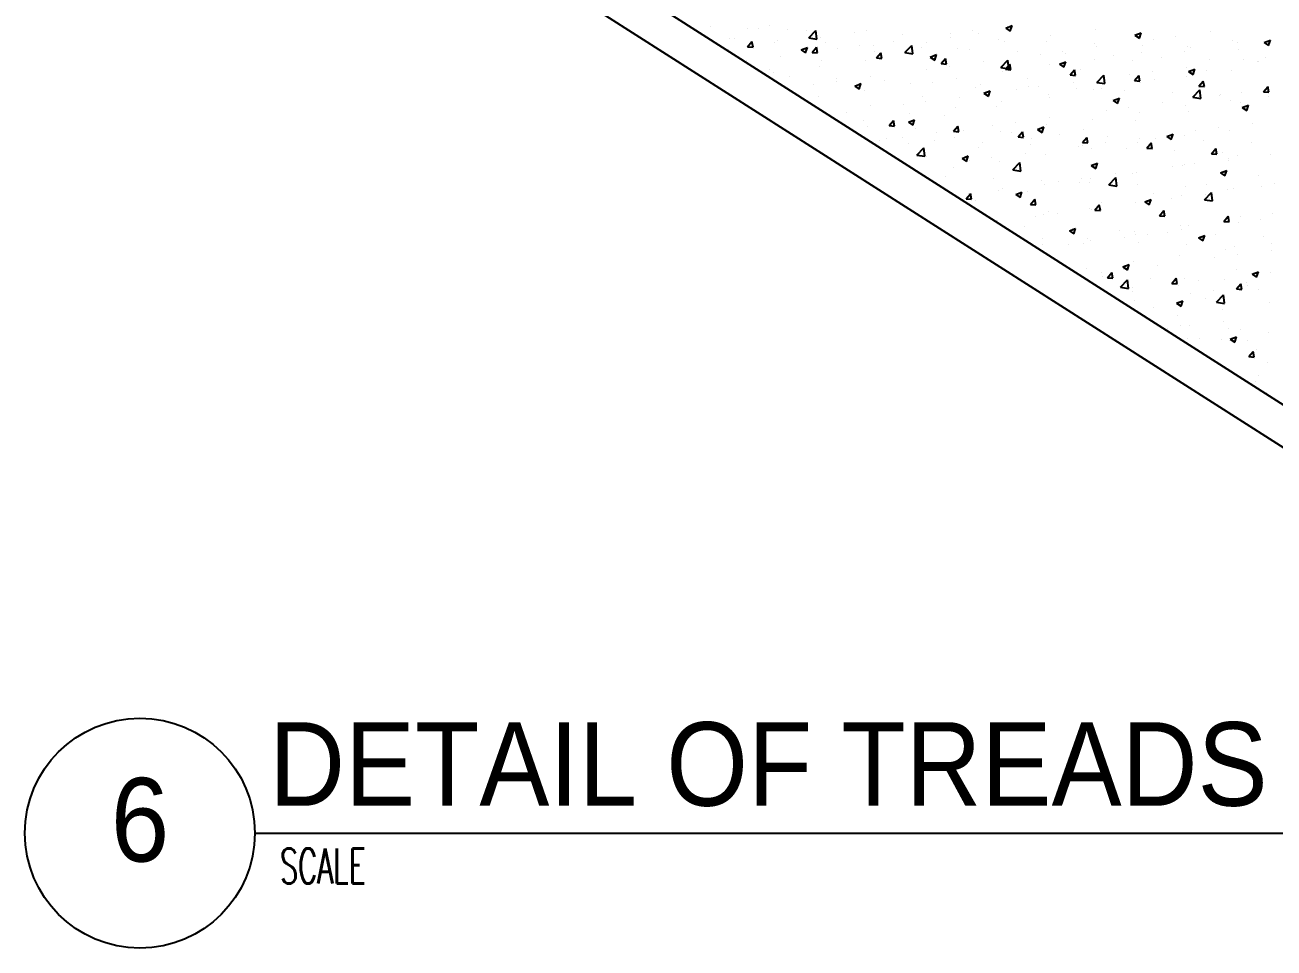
# Model space of a CAD drawing. Extents: x 417906 to 836305, y 43280 to 86914.
# Drawn here: x 418117.12 to 418120.856, y 43437.756 to 43440.518 of the extents above; entities that cross this region are included whole.
import ezdxf
from ezdxf.enums import TextEntityAlignment as Align

# ---------------------------------------------------------------- set-up
doc = ezdxf.new("R2010")
doc.units = 0
doc.header["$MEASUREMENT"] = 0
for name, color, linetype in [('Axisname', 6, 'CONTINUOUS'), ('DIM', 4, 'CONTINUOUS'), ('ELE', 3, 'CONTINUOUS'), ('ST-NO', 7, 'CONTINUOUS'), ('TXT1', 2, 'CONTINUOUS'), ('TXT2', 6, 'CONTINUOUS'), ('WALL', 6, 'CONTINUOUS')]:
    doc.layers.add(name, color=color, linetype=linetype)
doc.styles.add('ROMANS', font='ROMANS.shx', dxfattribs={"width": 0.6})
doc.styles.add('TTXT', font='swisse.ttf', dxfattribs={"width": 0.6})

# ---------------------------------------------------------------- blocks, each defined once
blk = doc.blocks.new('*X35')
at = {"layer": 'DIM', "color": 0}
for p, q in [((160.4346, 404.0313), (160.4346, 404.0313)), ((160.638, 404.0239), (160.638, 404.0239)), ((160.7015, 404.0201), (160.7015, 404.0201)), ((160.7632, 404.0403), (160.7632, 404.0403)), ((160.86, 404.0192), (160.86, 404.0192)), ((160.9684, 404.0088), (160.9684, 404.0088)), ((160.98, 403.9706), (161.0189, 404.0112)), ((161.0244, 403.9637), (161.0189, 404.0112)), ((161.3024, 404.0124), (161.3024, 404.0124)), ((161.8923, 404.0091), (161.8923, 404.0091)), ((162.0747, 404.0246), (162.1097, 404.038)), ((162.0747, 404.0246), (162.0995, 404.0078)), ((162.0817, 404.034), (162.0817, 404.034)), ((162.0995, 404.0079), (162.1097, 404.0381)), ((162.5745, 404.0179), (162.5745, 404.0179)), ((163.2107, 404.0028), (163.2107, 404.0028)), ((160.54, 403.9642), (160.54, 403.9642)), ((160.5684, 403.9691), (160.5684, 403.9691)), ((160.6389, 403.9208), (160.663, 403.9496)), ((160.6688, 403.9183), (160.663, 403.9496)), ((160.7901, 403.9429), (160.7901, 403.9429)), ((160.8069, 403.9529), (160.8069, 403.9529)), ((160.98, 403.9706), (161.0245, 403.9637)), ((161.0427, 403.9749), (161.0427, 403.9749)), ((161.0739, 403.9416), (161.0739, 403.9416)), ((161.2353, 403.9975), (161.2353, 403.9975)), ((161.3408, 403.9303), (161.3408, 403.9303)), ((161.4513, 403.951), (161.4513, 403.951)), ((161.5023, 403.9862), (161.5023, 403.9862)), ((161.6341, 403.9443), (161.6341, 403.9443)), ((161.7671, 403.9926), (161.7671, 403.9926)), ((161.7692, 403.9749), (161.7692, 403.9749)), ((161.9257, 403.9943), (161.9257, 403.9943)), ((162.0361, 403.9637), (162.0361, 403.9637)), ((162.0653, 403.9506), (162.0653, 403.9506)), ((162.303, 403.9524), (162.303, 403.9524)), ((162.322, 403.9858), (162.322, 403.9858)), ((162.5699, 403.9411), (162.5699, 403.9411)), ((162.7932, 403.9846), (162.8282, 403.998)), ((162.7932, 403.9846), (162.8181, 403.9678)), ((162.8181, 403.9678), (162.8282, 403.9981)), ((162.8962, 403.9614), (162.8962, 403.9614)), ((163.0214, 403.9778), (163.0214, 403.9778)), ((163.3374, 403.9561), (163.3374, 403.9561)), ((163.3631, 403.9463), (163.3631, 403.9463)), ((163.5118, 403.9445), (163.5468, 403.9579)), ((163.5118, 403.9445), (163.5367, 403.9277)), ((163.5367, 403.9278), (163.5468, 403.958)), ((160.5334, 403.9077), (160.5334, 403.9077)), ((160.6389, 403.9208), (160.6688, 403.9182)), ((160.821, 403.8681), (160.821, 403.8681)), ((160.936, 403.9034), (160.971, 403.9168)), ((160.936, 403.9034), (160.9609, 403.8866)), ((160.9609, 403.8867), (160.971, 403.9169)), ((160.9975, 403.8894), (161.0216, 403.9182)), ((160.9975, 403.8894), (161.0274, 403.8868)), ((161.0274, 403.8869), (161.0216, 403.9182)), ((161.1368, 403.9096), (161.1368, 403.9096)), ((161.262, 403.9261), (161.262, 403.9261)), ((161.3426, 403.8942), (161.3426, 403.8942)), ((161.3562, 403.8581), (161.3803, 403.8868)), ((161.386, 403.8555), (161.3803, 403.8869)), ((161.5136, 403.8878), (161.5526, 403.9284)), ((161.5136, 403.8878), (161.5581, 403.8809)), ((161.5581, 403.881), (161.5525, 403.9285)), ((161.553, 403.8811), (161.553, 403.8811)), ((161.6077, 403.9191), (161.6077, 403.9191)), ((161.6546, 403.8633), (161.6896, 403.8768)), ((161.6546, 403.8633), (161.6794, 403.8466)), ((161.6794, 403.8466), (161.6896, 403.8768)), ((161.8056, 403.9132), (161.8056, 403.9132)), ((161.8746, 403.9078), (161.8746, 403.9078)), ((162.1415, 403.8965), (162.1415, 403.8965)), ((162.2659, 403.8784), (162.2659, 403.8784)), ((162.3911, 403.8949), (162.3911, 403.8949)), ((162.4084, 403.8852), (162.4084, 403.8852)), ((162.5804, 403.9198), (162.5804, 403.9198)), ((162.6753, 403.874), (162.6753, 403.874)), ((162.8281, 403.8889), (162.8281, 403.8889)), ((162.8368, 403.9298), (162.8368, 403.9298)), ((162.9422, 403.8627), (162.9422, 403.8627)), ((163.0715, 403.8962), (163.0715, 403.8962)), ((163.0849, 403.9241), (163.0849, 403.9241)), ((163.1037, 403.9186), (163.1037, 403.9186)), ((163.3706, 403.9073), (163.3706, 403.9073)), ((163.5202, 403.8636), (163.5202, 403.8636)), ((160.6317, 403.8431), (160.6317, 403.8431)), ((160.7594, 403.7941), (160.7594, 403.7941)), ((161.0366, 403.8085), (161.0366, 403.8085)), ((161.051, 403.8442), (161.051, 403.8442)), ((161.2963, 403.8459), (161.2963, 403.8459)), ((161.3562, 403.8581), (161.3861, 403.8555)), ((161.6356, 403.7954), (161.6356, 403.7954)), ((161.7148, 403.8267), (161.7389, 403.8554)), ((161.7148, 403.8267), (161.7447, 403.8241)), ((161.7447, 403.8242), (161.7389, 403.8555)), ((161.7608, 403.8119), (161.7608, 403.8119)), ((161.9501, 403.8368), (161.9501, 403.8368)), ((162.0472, 403.805), (162.0862, 403.8456)), ((162.0472, 403.805), (162.0917, 403.7982)), ((162.0734, 403.7953), (162.0975, 403.824)), ((162.0734, 403.7953), (162.1033, 403.7927)), ((162.0917, 403.7982), (162.0862, 403.8457)), ((162.1033, 403.7928), (162.0975, 403.8241)), ((162.3159, 403.8194), (162.3159, 403.8194)), ((162.3731, 403.8233), (162.4081, 403.8367)), ((162.3731, 403.8233), (162.398, 403.8065)), ((162.398, 403.8066), (162.4081, 403.8368)), ((162.4321, 403.7639), (162.4562, 403.7927)), ((162.4619, 403.7614), (162.4562, 403.7927)), ((162.4883, 403.7961), (162.4883, 403.7961)), ((162.5684, 403.8514), (162.5684, 403.8514)), ((162.7799, 403.8462), (162.7799, 403.8462)), ((163.0792, 403.8056), (163.0792, 403.8056)), ((163.0917, 403.7832), (163.1267, 403.7967)), ((163.1166, 403.7665), (163.1267, 403.7968)), ((163.2091, 403.8514), (163.2091, 403.8514)), ((163.395, 403.8471), (163.395, 403.8471)), ((163.4761, 403.8401), (163.4761, 403.8401)), ((163.4829, 403.8365), (163.4829, 403.8365)), ((160.784, 403.7764), (160.784, 403.7764)), ((160.869, 403.7546), (160.869, 403.7546)), ((161.1304, 403.7289), (161.1304, 403.7289)), ((161.1359, 403.7433), (161.1359, 403.7433)), ((161.3198, 403.7538), (161.3198, 403.7538)), ((161.4028, 403.7321), (161.4028, 403.7321)), ((161.7995, 403.7467), (161.7995, 403.7467)), ((162.0592, 403.7842), (162.0592, 403.7842)), ((162.1967, 403.7461), (162.1967, 403.7461)), ((162.4321, 403.7639), (162.4619, 403.7613)), ((162.4489, 403.7226), (162.4489, 403.7226)), ((162.5808, 403.7223), (162.6198, 403.7629)), ((162.5808, 403.7223), (162.6253, 403.7154)), ((162.6253, 403.7155), (162.6198, 403.7629)), ((162.7647, 403.7642), (162.7647, 403.7642)), ((162.7907, 403.7326), (162.8148, 403.7613)), ((162.7907, 403.7326), (162.8206, 403.73)), ((162.8206, 403.73), (162.8148, 403.7614)), ((162.8221, 403.7225), (162.8221, 403.7225)), ((162.8898, 403.7806), (162.8898, 403.7806)), ((162.8997, 403.7364), (162.8997, 403.7364)), ((163.0788, 403.7577), (163.0788, 403.7577)), ((163.0917, 403.7832), (163.1166, 403.7665)), ((163.1493, 403.7012), (163.1734, 403.7299)), ((163.1792, 403.6986), (163.1734, 403.73)), ((163.1913, 403.7864), (163.1913, 403.7864)), ((163.3313, 403.7897), (163.3313, 403.7897)), ((161.0053, 403.7124), (161.0053, 403.7124)), ((161.2345, 403.7021), (161.2695, 403.7155)), ((161.2345, 403.7021), (161.2593, 403.6853)), ((161.2593, 403.6854), (161.2694, 403.7156)), ((161.2902, 403.6795), (161.2902, 403.6795)), ((161.5469, 403.7147), (161.5469, 403.7147)), ((161.6697, 403.7208), (161.6697, 403.7208)), ((161.9051, 403.696), (161.9051, 403.696)), ((161.9366, 403.7095), (161.9366, 403.7095)), ((161.953, 403.662), (161.988, 403.6755)), ((161.953, 403.662), (161.9779, 403.6452)), ((161.9779, 403.6453), (161.988, 403.6755)), ((162.1344, 403.6812), (162.1344, 403.6812)), ((162.2035, 403.6982), (162.2035, 403.6982)), ((162.2595, 403.6977), (162.2595, 403.6977)), ((162.3098, 403.653), (162.3098, 403.653)), ((162.4704, 403.687), (162.4704, 403.687)), ((162.5624, 403.685), (162.5624, 403.685)), ((162.6081, 403.6863), (162.6081, 403.6863)), ((162.7373, 403.6757), (162.7373, 403.6757)), ((163.0042, 403.6644), (163.0042, 403.6644)), ((163.1145, 403.6395), (163.1534, 403.6801)), ((163.1493, 403.7012), (163.1792, 403.6986)), ((163.1589, 403.6327), (163.1534, 403.6802)), ((163.2712, 403.6531), (163.2712, 403.6531)), ((163.3886, 403.6664), (163.3886, 403.6664)), ((163.508, 403.6698), (163.5321, 403.6985)), ((163.508, 403.6698), (163.5378, 403.6672)), ((163.5378, 403.6673), (163.532, 403.6986)), ((161.0305, 403.642), (161.0305, 403.642)), ((161.3219, 403.5959), (161.3219, 403.5959)), ((161.504, 403.5982), (161.504, 403.5982)), ((161.6135, 403.646), (161.6135, 403.646)), ((161.6292, 403.6147), (161.6292, 403.6147)), ((161.8186, 403.6396), (161.8186, 403.6396)), ((162.0249, 403.5862), (162.0249, 403.5862)), ((162.0531, 403.6177), (162.0531, 403.6177)), ((162.3165, 403.6363), (162.3165, 403.6363)), ((162.6716, 403.622), (162.7066, 403.6354)), ((162.6716, 403.622), (162.6965, 403.6052)), ((162.6964, 403.6053), (162.7066, 403.6355)), ((162.7583, 403.5834), (162.7583, 403.5834)), ((162.9477, 403.6084), (162.9477, 403.6084)), ((163.0727, 403.5912), (163.0727, 403.5912)), ((163.1145, 403.6395), (163.1589, 403.6326)), ((163.2634, 403.6499), (163.2634, 403.6499)), ((163.3253, 403.6232), (163.3253, 403.6232)), ((163.3822, 403.6115), (163.3822, 403.6115)), ((163.3901, 403.5819), (163.4252, 403.5954)), ((163.415, 403.5652), (163.4251, 403.5954)), ((163.5381, 403.6418), (163.5381, 403.6418)), ((161.0897, 403.5405), (161.091, 403.5421)), ((161.0915, 403.5394), (161.091, 403.5422)), ((161.1883, 403.5566), (161.1883, 403.5566)), ((161.5329, 403.5008), (161.5679, 403.5142)), ((161.5408, 403.5483), (161.5408, 403.5483)), ((161.5578, 403.4841), (161.5679, 403.5143)), ((161.7333, 403.5362), (161.7333, 403.5362)), ((161.7934, 403.5803), (161.7934, 403.5803)), ((162.3174, 403.5254), (162.3174, 403.5254)), ((162.5563, 403.5185), (162.5563, 403.5185)), ((162.6331, 403.567), (162.6331, 403.567)), ((162.816, 403.556), (162.816, 403.556)), ((163.0906, 403.5614), (163.0906, 403.5614)), ((163.3901, 403.5819), (163.415, 403.5652)), ((161.2841, 403.513), (161.2841, 403.513)), ((161.3054, 403.4766), (161.3054, 403.4766)), ((161.4255, 403.482), (161.4497, 403.5107)), ((161.4255, 403.482), (161.4554, 403.4794)), ((161.4417, 403.4861), (161.4417, 403.4861)), ((161.4554, 403.4794), (161.4496, 403.5108)), ((161.5329, 403.5008), (161.5578, 403.484)), ((161.5723, 403.4653), (161.5723, 403.4653)), ((161.7842, 403.4506), (161.8083, 403.4793)), ((161.7842, 403.4506), (161.8141, 403.448)), ((161.8141, 403.4481), (161.8083, 403.4794)), ((161.8392, 403.454), (161.8392, 403.454)), ((162.0028, 403.484), (162.0028, 403.484)), ((162.047, 403.4513), (162.047, 403.4513)), ((162.128, 403.5005), (162.128, 403.5005)), ((162.1428, 403.4192), (162.1669, 403.448)), ((162.1727, 403.4167), (162.1669, 403.448)), ((162.2515, 403.4607), (162.2865, 403.4742)), ((162.2515, 403.4607), (162.2763, 403.4439)), ((162.2763, 403.444), (162.2865, 403.4742)), ((162.3037, 403.4865), (162.3037, 403.4865)), ((162.5074, 403.4613), (162.5074, 403.4613)), ((162.799, 403.5114), (162.799, 403.5114)), ((163.1319, 403.4527), (163.1319, 403.4527)), ((163.2571, 403.4692), (163.2571, 403.4692)), ((163.3192, 403.4568), (163.3192, 403.4568)), ((163.4464, 403.4941), (163.4464, 403.4941)), ((161.3725, 403.401), (161.3725, 403.401)), ((161.4108, 403.4094), (161.4108, 403.4094)), ((161.4977, 403.4175), (161.4977, 403.4175)), ((161.5348, 403.3818), (161.5348, 403.3818)), ((161.6777, 403.3981), (161.6777, 403.3981)), ((161.6871, 403.4424), (161.6871, 403.4424)), ((161.7873, 403.4138), (161.7873, 403.4138)), ((161.9447, 403.3869), (161.9447, 403.3869)), ((162.1061, 403.4427), (162.1061, 403.4427)), ((162.1428, 403.4192), (162.1727, 403.4166)), ((162.2116, 403.3756), (162.2116, 403.3756)), ((162.2159, 403.4113), (162.2159, 403.4113)), ((162.3731, 403.4315), (162.3731, 403.4315)), ((162.5014, 403.3878), (162.5255, 403.4166)), ((162.5014, 403.3878), (162.5313, 403.3852)), ((162.5313, 403.3853), (162.5255, 403.4166)), ((162.6268, 403.3862), (162.6268, 403.3862)), ((162.64, 403.4202), (162.64, 403.4202)), ((162.8099, 403.3896), (162.8099, 403.3896)), ((162.8161, 403.4112), (162.8161, 403.4112)), ((162.8601, 403.3565), (162.8842, 403.3852)), ((162.8899, 403.3539), (162.8842, 403.3853)), ((162.9069, 403.4089), (162.9069, 403.4089)), ((162.97, 403.4207), (163.005, 403.4341)), ((162.97, 403.4207), (162.9949, 403.4039)), ((162.9949, 403.404), (163.005, 403.4342)), ((163.0666, 403.4248), (163.0666, 403.4248)), ((163.1738, 403.3976), (163.1738, 403.3976)), ((163.4407, 403.3864), (163.4407, 403.3864)), ((161.5799, 403.318), (161.6188, 403.3586)), ((161.5799, 403.318), (161.6244, 403.3111)), ((161.6244, 403.3112), (161.6188, 403.3586)), ((161.6327, 403.3111), (161.6327, 403.3111)), ((161.8314, 403.2994), (161.8664, 403.3129)), ((161.8562, 403.2827), (161.8664, 403.313)), ((161.9243, 403.3612), (161.9243, 403.3612)), ((162.1858, 403.3282), (162.1858, 403.3282)), ((162.2977, 403.3201), (162.2977, 403.3201)), ((162.4785, 403.3643), (162.4785, 403.3643)), ((162.5016, 403.3697), (162.5016, 403.3697)), ((162.5502, 403.3521), (162.5502, 403.3521)), ((162.7454, 403.353), (162.7454, 403.353)), ((162.8601, 403.3565), (162.89, 403.3539)), ((163.0123, 403.3417), (163.0123, 403.3417)), ((163.2187, 403.3251), (163.2428, 403.3538)), ((163.2187, 403.3251), (163.2486, 403.3225)), ((163.2486, 403.3226), (163.2428, 403.3539)), ((163.2792, 403.3305), (163.2792, 403.3305)), ((163.3616, 403.3131), (163.3616, 403.3131)), ((163.5461, 403.3192), (163.5461, 403.3192)), ((161.5555, 403.2452), (161.5555, 403.2452)), ((161.7812, 403.2474), (161.7812, 403.2474)), ((161.8314, 403.2994), (161.8562, 403.2827)), ((161.8713, 403.2868), (161.8713, 403.2868)), ((161.9965, 403.3032), (161.9965, 403.3032)), ((162.0409, 403.2849), (162.0409, 403.2849)), ((162.1135, 403.2352), (162.1525, 403.2758)), ((162.1135, 403.2352), (162.158, 403.2283)), ((162.158, 403.2284), (162.1525, 403.2759)), ((162.5499, 403.2594), (162.5849, 403.2728)), ((162.5499, 403.2594), (162.5748, 403.2426)), ((162.5748, 403.2427), (162.5849, 403.2729)), ((163.0004, 403.2555), (163.0004, 403.2555)), ((163.0605, 403.2583), (163.0605, 403.2583)), ((163.07, 403.2631), (163.07, 403.2631)), ((163.1255, 403.272), (163.1255, 403.272)), ((163.3131, 403.2903), (163.3131, 403.2903)), ((163.3149, 403.2969), (163.3149, 403.2969)), ((161.7398, 403.1999), (161.7398, 403.1999)), ((162.0067, 403.1886), (162.0067, 403.1886)), ((162.2736, 403.1773), (162.2736, 403.1773)), ((162.3701, 403.1725), (162.3701, 403.1725)), ((162.4952, 403.189), (162.4952, 403.189)), ((162.5405, 403.166), (162.5405, 403.166)), ((162.5441, 403.1856), (162.5441, 403.1856)), ((162.6471, 403.1525), (162.6861, 403.1931)), ((162.6846, 403.214), (162.6846, 403.214)), ((162.6916, 403.1456), (162.6861, 403.1931)), ((162.7784, 403.213), (162.7784, 403.213)), ((162.8038, 403.2231), (162.8038, 403.2231)), ((163.2685, 403.2194), (163.3035, 403.2328)), ((163.2685, 403.2194), (163.2934, 403.2026)), ((163.2933, 403.2027), (163.3035, 403.2329)), ((163.4814, 403.2033), (163.4814, 403.2033)), ((161.8536, 403.0745), (161.8777, 403.1032)), ((161.8649, 403.106), (161.8649, 403.106)), ((161.8834, 403.072), (161.8776, 403.1033)), ((162.0349, 403.1184), (162.0349, 403.1184)), ((162.0543, 403.131), (162.0543, 403.131)), ((162.1298, 403.0981), (162.1648, 403.1116)), ((162.1298, 403.0981), (162.1547, 403.0814)), ((162.1547, 403.0814), (162.1648, 403.1116)), ((162.1952, 403.1129), (162.1952, 403.1129)), ((162.2916, 403.1536), (162.2916, 403.1536)), ((162.4868, 403.163), (162.4868, 403.163)), ((162.6471, 403.1525), (162.6916, 403.1456)), ((162.8074, 403.1548), (162.8074, 403.1548)), ((162.8982, 403.1032), (162.8982, 403.1032)), ((163.0743, 403.1435), (163.0743, 403.1435)), ((163.1808, 403.0697), (163.2197, 403.1103)), ((163.1834, 403.0997), (163.1834, 403.0997)), ((163.1898, 403.1533), (163.1898, 403.1533)), ((163.2252, 403.0629), (163.2197, 403.1104)), ((163.307, 403.1239), (163.307, 403.1239)), ((163.3412, 403.1322), (163.3412, 403.1322)), ((163.4992, 403.1413), (163.4992, 403.1413)), ((163.5667, 403.1614), (163.5667, 403.1614)), ((161.8536, 403.0745), (161.8834, 403.0719)), ((161.9036, 403.0629), (161.9036, 403.0629)), ((162.2122, 403.0431), (162.2363, 403.0719)), ((162.2122, 403.0431), (162.2421, 403.0405)), ((162.2421, 403.0406), (162.2363, 403.0719)), ((162.5708, 403.0118), (162.5949, 403.0405)), ((162.6007, 403.0092), (162.5949, 403.0405)), ((162.6066, 403.0532), (162.6066, 403.0532)), ((162.7977, 403.0567), (162.7977, 403.0567)), ((162.8484, 403.0581), (162.8834, 403.0715)), ((162.8484, 403.0581), (162.8732, 403.0413)), ((162.8688, 403.0583), (162.8688, 403.0583)), ((162.8732, 403.0414), (162.8834, 403.0716)), ((162.994, 403.0748), (162.994, 403.0748)), ((163.0545, 403.0919), (163.0545, 403.0919)), ((163.1808, 403.0697), (163.2252, 403.0628)), ((162.2385, 402.9753), (162.2385, 402.9753)), ((162.2855, 402.9872), (162.2855, 402.9872)), ((162.315, 403.0031), (162.315, 403.0031)), ((162.3637, 402.9918), (162.3637, 402.9918)), ((162.538, 403.0192), (162.538, 403.0192)), ((162.5531, 403.0167), (162.5531, 403.0167)), ((162.5708, 403.0118), (162.6007, 403.0091)), ((162.9294, 402.9804), (162.9535, 403.0091)), ((162.9294, 402.9804), (162.9593, 402.9778)), ((162.9593, 402.9778), (162.9535, 403.0092)), ((163.2881, 402.949), (163.3122, 402.9777)), ((163.3009, 402.9574), (163.3009, 402.9574)), ((163.3179, 402.9465), (163.3122, 402.9778)), ((163.3808, 402.9783), (163.3808, 402.9783)), ((163.4928, 402.9606), (163.4928, 402.9606)), ((163.5606, 402.9949), (163.5606, 402.9949)), ((162.0234, 402.9531), (162.0234, 402.9531)), ((162.0288, 402.952), (162.0288, 402.952)), ((162.1762, 402.9218), (162.1762, 402.9218)), ((162.4283, 402.8968), (162.4633, 402.9103)), ((162.4283, 402.8968), (162.4531, 402.8801)), ((162.4431, 402.9105), (162.4431, 402.9105)), ((162.4531, 402.8801), (162.4633, 402.9103)), ((162.71, 402.8993), (162.71, 402.8993)), ((162.7917, 402.8902), (162.7917, 402.8902)), ((162.9769, 402.888), (162.9769, 402.888)), ((163.0484, 402.9254), (163.0484, 402.9254)), ((163.0518, 402.9025), (163.0518, 402.9025)), ((163.0892, 402.9283), (163.0892, 402.9283)), ((163.2881, 402.949), (163.318, 402.9464)), ((163.3676, 402.9441), (163.3676, 402.9441)), ((162.2794, 402.8207), (162.2794, 402.8207)), ((162.2816, 402.8546), (162.2816, 402.8546)), ((162.4215, 402.8195), (162.4215, 402.8195)), ((162.506, 402.8282), (162.506, 402.8282)), ((162.532, 402.8527), (162.532, 402.8527)), ((162.5485, 402.8434), (162.5485, 402.8434)), ((162.7373, 402.8611), (162.7373, 402.8611)), ((162.7976, 402.8782), (162.7976, 402.8782)), ((162.8155, 402.8321), (162.8155, 402.8321)), ((162.8625, 402.8776), (162.8625, 402.8776)), ((163.0824, 402.8208), (163.0824, 402.8208)), ((163.1468, 402.8568), (163.1818, 402.8702)), ((163.1468, 402.8568), (163.1717, 402.84)), ((163.1717, 402.8401), (163.1818, 402.8703)), ((163.2439, 402.8767), (163.2439, 402.8767)), ((163.5108, 402.8654), (163.5108, 402.8654)), ((163.5545, 402.8285), (163.5545, 402.8285)), ((163.0423, 402.759), (163.0423, 402.759)), ((163.2949, 402.791), (163.2949, 402.791)), ((163.3493, 402.8095), (163.3493, 402.8095)), ((163.3613, 402.7634), (163.3613, 402.7634)), ((163.5506, 402.7883), (163.5506, 402.7883)), ((162.5259, 402.6863), (162.5259, 402.6863)), ((162.7267, 402.6955), (162.7617, 402.709)), ((162.7267, 402.6955), (162.7516, 402.6787)), ((162.7309, 402.6804), (162.7309, 402.6804)), ((162.7516, 402.6788), (162.7617, 402.709)), ((162.7856, 402.7238), (162.7856, 402.7238)), ((162.9203, 402.7053), (162.9203, 402.7053)), ((163.2361, 402.7469), (163.2361, 402.7469)), ((163.3601, 402.68), (163.3601, 402.68)), ((162.6058, 402.6639), (162.6058, 402.6639)), ((162.6106, 402.6451), (162.6106, 402.6451)), ((162.6402, 402.6357), (162.6643, 402.6644)), ((162.6402, 402.6357), (162.6701, 402.633)), ((162.6701, 402.6331), (162.6643, 402.6645)), ((162.7134, 402.5827), (162.7524, 402.6232)), ((162.7579, 402.5758), (162.7524, 402.6233)), ((162.8775, 402.6338), (162.8775, 402.6338)), ((162.9988, 402.6043), (163.0229, 402.633)), ((163.0287, 402.6017), (163.0229, 402.6331)), ((163.0685, 402.6299), (163.0685, 402.6299)), ((163.1444, 402.6225), (163.1444, 402.6225)), ((163.2888, 402.6245), (163.2888, 402.6245)), ((163.4113, 402.6113), (163.4113, 402.6113)), ((163.4453, 402.6555), (163.4803, 402.6689)), ((163.4453, 402.6555), (163.4702, 402.6387)), ((163.4701, 402.6388), (163.4803, 402.669)), ((163.5485, 402.662), (163.5485, 402.662)), ((162.7134, 402.5827), (162.7579, 402.5758)), ((162.7769, 402.5799), (162.7769, 402.5799)), ((162.7795, 402.5573), (162.7795, 402.5573)), ((162.9988, 402.6043), (163.0287, 402.6017)), ((163.0362, 402.5925), (163.0362, 402.5925)), ((163.1046, 402.5497), (163.1046, 402.5497)), ((163.2297, 402.5662), (163.2297, 402.5662)), ((163.247, 402.4999), (163.286, 402.5405)), ((163.2915, 402.4931), (163.286, 402.5405)), ((163.3574, 402.5729), (163.3816, 402.6016)), ((163.3574, 402.5729), (163.3873, 402.5703)), ((163.3873, 402.5704), (163.3815, 402.6017)), ((163.4191, 402.5911), (163.4191, 402.5911)), ((163.4799, 402.5702), (163.4799, 402.5702)), ((162.7888, 402.5081), (162.7888, 402.5081)), ((163.0252, 402.4942), (163.0602, 402.5076)), ((163.0252, 402.4942), (163.05, 402.4774)), ((163.05, 402.4775), (163.0602, 402.5077)), ((163.1883, 402.5201), (163.1883, 402.5201)), ((163.247, 402.4999), (163.2915, 402.493)), ((163.5424, 402.4956), (163.5424, 402.4956)), ((162.8967, 402.4701), (162.8967, 402.4701)), ((163.0301, 402.4261), (163.0301, 402.4261)), ((163.2827, 402.4581), (163.2827, 402.4581)), ((162.973, 402.3525), (162.973, 402.3525)), ((163.047, 402.367), (163.047, 402.367)), ((163.0982, 402.369), (163.0982, 402.369)), ((163.2876, 402.3939), (163.2876, 402.3939)), ((163.3139, 402.3558), (163.3139, 402.3558)), ((163.3793, 402.3452), (163.3793, 402.3452)), ((163.0877, 402.2951), (163.0877, 402.2951)), ((163.1524, 402.2999), (163.1524, 402.2999)), ((163.2766, 402.2916), (163.2766, 402.2916)), ((163.3236, 402.2929), (163.3586, 402.3063)), ((163.3236, 402.2929), (163.3485, 402.2761)), ((163.3485, 402.2762), (163.3586, 402.3064)), ((163.4193, 402.2886), (163.4193, 402.2886)), ((163.5363, 402.3291), (163.5363, 402.3291)), ((163.4268, 402.1968), (163.4509, 402.2255)), ((163.4268, 402.1968), (163.4567, 402.1942)), ((163.4567, 402.1943), (163.4509, 402.2256)), ((163.4718, 402.2383), (163.4718, 402.2383)), ((163.5302, 402.1627), (163.5302, 402.1627)), ((163.4654, 402.0575), (163.4654, 402.0575)), ((163.4814, 402.0903), (163.4814, 402.0903)), ((163.5241, 401.9962), (163.5241, 401.9962))]:
    blk.add_line(p, q, dxfattribs=at)

msp = doc.modelspace()

# ---------------------------------------------------------------- linework, layer by layer
at = {"layer": 'Axisname'}
msp.add_line((418117.8079, 43438.1002), (418123.4472, 43438.1002), dxfattribs=at)
at = {"layer": 'ELE'}
msp.add_line((418117.1607, 43441.6282), (418121.8008, 43438.6678), dxfattribs=at)
at = {"layer": 'TXT2'}
msp.add_circle((418117.4641, 43438.1002), 0.3438, dxfattribs=at)
at = {"layer": 'WALL'}
msp.add_line((418117.2185, 43441.7189), (418121.8587, 43438.7585), dxfattribs=at)

# ---------------------------------------------------------------- block references
at = {"layer": 'DIM', "color": 11, "linetype": 'Continuous', "xscale": 0.5376344086253084, "yscale": 0.5376344086034806, "zscale": 0.5376344086021505}
msp.add_blockref('*X35', (418032.9165, 43223.2908), dxfattribs=at)

# ---------------------------------------------------------------- texts
at = {"layer": 'ST-NO', "color": 2, "style": 'ROMANS', "width": 0.6}
msp.add_text('SCALE', height=0.105, dxfattribs=at).set_placement((418118.0116, 43438.002), align=Align.MIDDLE)
at = {"layer": 'TXT1', "color": 6, "style": 'TTXT', "width": 0.9}
for s, p in [('DETAIL OF TREADS AND RISERS', (418117.8505, 43438.182)), ('6', (418117.377, 43438.0153))]:
    msp.add_text(s, height=0.25, dxfattribs=at).set_placement(p)

doc.saveas('drawing.dxf')
